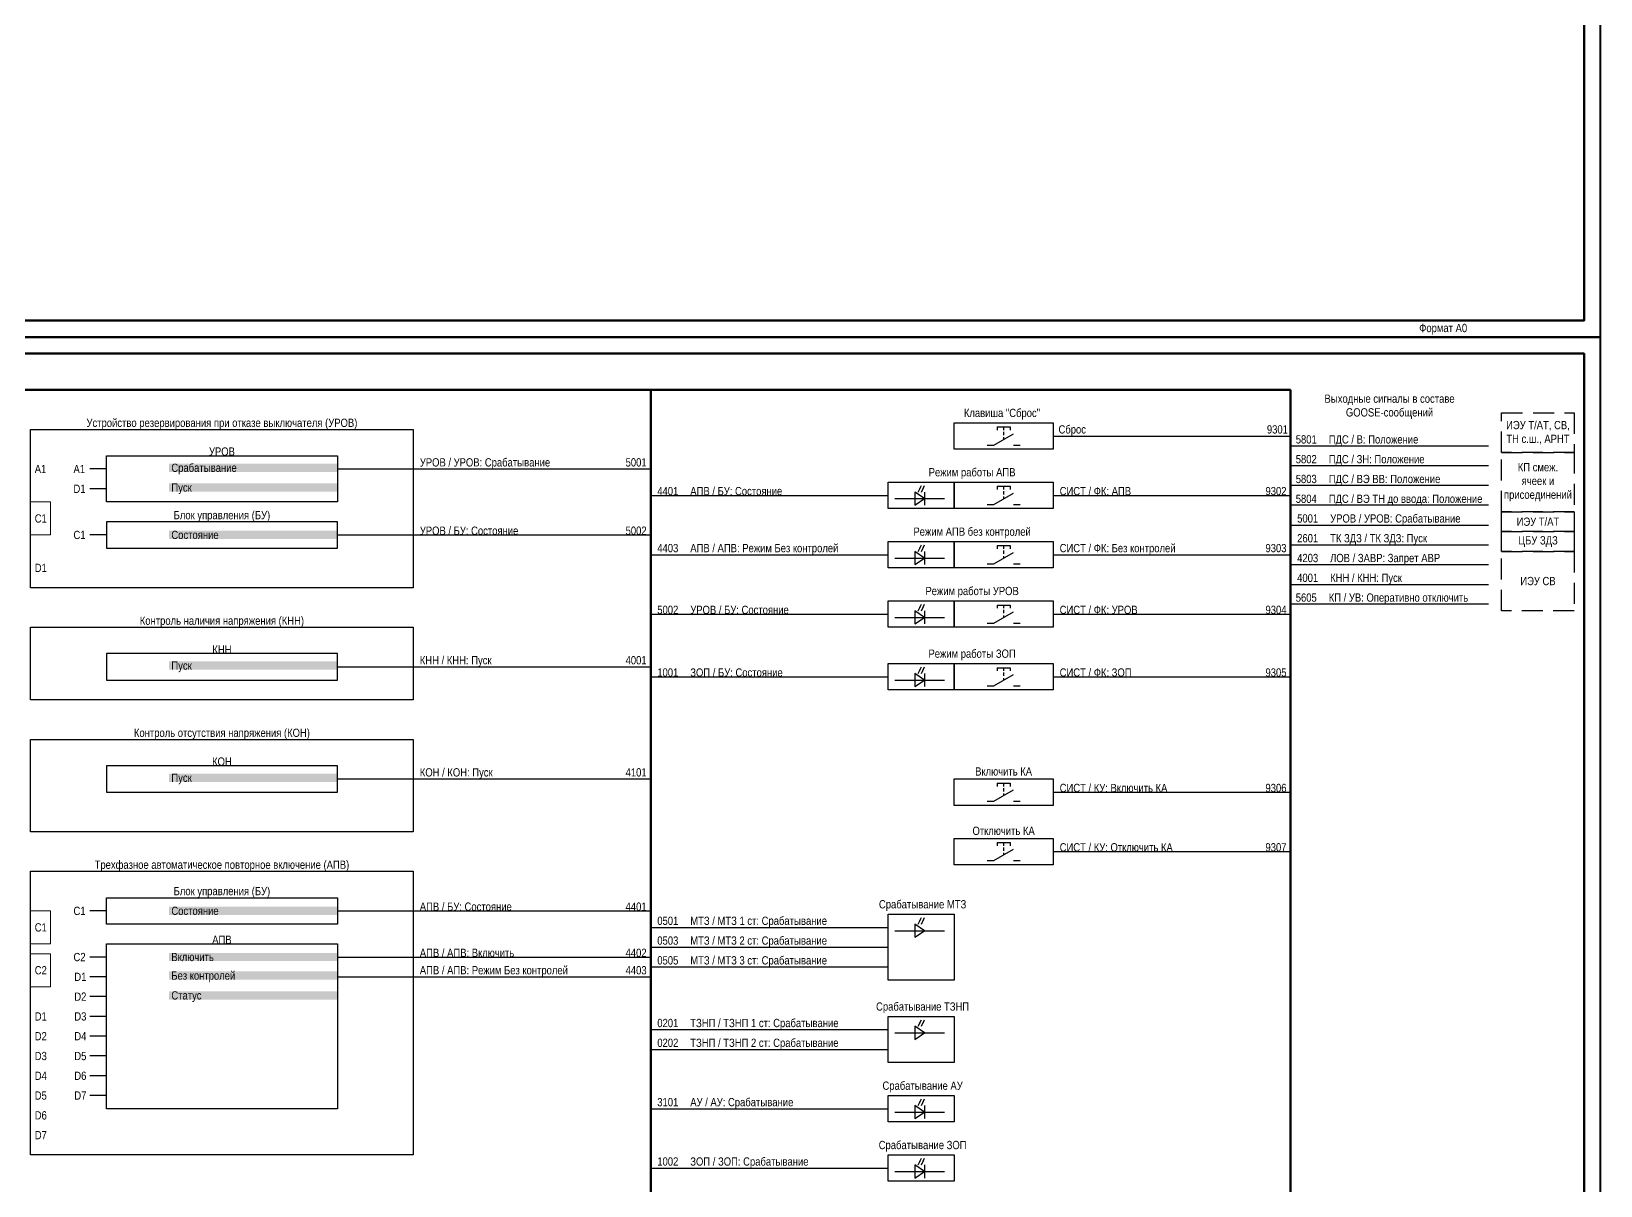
# Model space of a CAD drawing. Header units: millimetres. Extents: x 2179 to 12176, y -20554 to -12004.
# Drawn here: x 4396.2 to 4872, y -16606.3 to -16256.3 of the extents above; entities that cross this region are included whole.
import ezdxf
from ezdxf.enums import TextEntityAlignment as Align

# ---------------------------------------------------------------- set-up
doc = ezdxf.new("R2010")
doc.units = ezdxf.units.MM
doc.linetypes.add('HIDDEN2', pattern=[4.7625, 3.175, -1.5875])
doc.linetypes.add('штриховая2', pattern=[9.525, 6.35, -3.175])
for name, color, linetype, lineweight in [('GOOSE', 224, 'Continuous', 30), ('MMS', 190, 'Continuous', 30), ('Внутренняя шина', 4, 'Continuous', 70), ('Линии связи', 75, 'Continuous', 30), ('Основная', 7, 'Continuous', 30), ('Основная сплошная', 7, 'Continuous', 30), ('Сигналы внутр.', 13, 'Continuous', 30), ('Тонкая', 7, 'Continuous', 13)]:
    doc.layers.add(name, color=color, linetype=linetype, lineweight=lineweight)
doc.layers.add('Рамка внешняя', color=8, linetype='Continuous', lineweight=40, plot=False)
doc.styles.add('2.5_Gost_RD', font='ARIALN.TTF', dxfattribs={"height": 2.5})
doc.styles.add('Narrow', font='ARIALN.TTF')
doc.styles.add('Табл дан', font='ARIALN.TTF')

# ---------------------------------------------------------------- blocks, each defined once
blk = doc.blocks.new('*U90')
blk.add_lwpolyline([(0, 0), (1189, 0), (1189, 841), (0, 841)], close=True)
at = {"lineweight": 50}
blk.add_lwpolyline([(20, 836), (1184, 836), (1184, 5), (20, 5)], close=True, dxfattribs=at)
at = {"style": '2.5_Gost_RD', "flags": 8}
blk.add_attdef('ФОРМАТ', text='', height=2.5, dxfattribs=at).set_placement((1134, 4), align=Align.TOP_LEFT)

msp = doc.modelspace()

# ---------------------------------------------------------------- linework, layer by layer
at = {"layer": 'Внутренняя шина'}
for points in [[(4064, -16365), (4778, -16365)], [(4584, -16882), (4584, -16365)], [(4778, -16767), (4778, -16365)]]:
    msp.add_lwpolyline(points, dxfattribs=at)
at = {"layer": 'Линии связи'}
for points in [[(4706, -16379), (4778, -16379)], [(4778, -16382), (4838, -16382)], [(4489, -16389), (4584, -16389)], [(4838, -16388), (4778, -16388)], [(4838, -16394), (4778, -16394)], [(4584, -16397), (4656, -16397)], [(4706, -16397), (4778, -16397)], [(4838, -16400), (4778, -16400)], [(4489, -16409), (4584, -16409)], [(4778, -16406), (4838, -16406)], [(4778, -16412), (4838, -16412)], [(4584, -16415), (4656, -16415)], [(4706, -16415), (4778, -16415)], [(4778, -16418), (4838, -16418)], [(4778, -16424), (4838, -16424)], [(4584, -16433), (4656, -16433)], [(4706, -16433), (4778, -16433)], [(4838, -16430), (4778, -16430)], [(4489, -16449), (4584, -16449)], [(4584, -16452), (4656, -16452)], [(4706, -16452), (4778, -16452)], [(4489, -16483), (4584, -16483)], [(4706, -16487), (4778, -16487)], [(4706, -16505), (4778, -16505)], [(4489, -16523), (4584, -16523)], [(4584, -16528), (4656, -16528)], [(4489, -16537), (4584, -16537)], [(4584, -16534), (4656, -16534)], [(4584, -16540), (4656, -16540)], [(4489, -16543), (4584, -16543)], [(4584, -16559), (4656, -16559)], [(4584, -16565), (4656, -16565)], [(4584, -16583), (4656, -16583)], [(4584, -16601), (4656, -16601)]]:
    msp.add_lwpolyline(points, dxfattribs=at)
at = {"layer": 'Основная'}
for points in [[(4676, -16375), (4706, -16375), (4706, -16383), (4676, -16383)], [(4396, -16377), (4512, -16377), (4512, -16425), (4396, -16425)], [(4419, -16385), (4489, -16385), (4489, -16399), (4419, -16399)], [(4656, -16393), (4676, -16393), (4676, -16401), (4656, -16401)], [(4676, -16393), (4706, -16393), (4706, -16401), (4676, -16401)], [(4489, -16405), (4419, -16405), (4419, -16413), (4489, -16413)], [(4656, -16411), (4676, -16411), (4676, -16419), (4656, -16419)], [(4676, -16411), (4706, -16411), (4706, -16419), (4676, -16419)], [(4656, -16429), (4676, -16429), (4676, -16437), (4656, -16437)], [(4676, -16429), (4706, -16429), (4706, -16437), (4676, -16437)], [(4396, -16437), (4512, -16437), (4512, -16459), (4396, -16459)], [(4489, -16445), (4419, -16445), (4419, -16453), (4489, -16453)], [(4656, -16448), (4676, -16448), (4676, -16456), (4656, -16456)], [(4676, -16448), (4706, -16448), (4706, -16456), (4676, -16456)], [(4396, -16471), (4512, -16471), (4512, -16499), (4396, -16499)], [(4489, -16479), (4419, -16479), (4419, -16487), (4489, -16487)], [(4676, -16483), (4706, -16483), (4706, -16491), (4676, -16491)], [(4676, -16501), (4706, -16501), (4706, -16509), (4676, -16509)], [(4396, -16511), (4512, -16511), (4512, -16597), (4396, -16597)], [(4419, -16519), (4489, -16519), (4489, -16527), (4419, -16527)], [(4656, -16524), (4676, -16524), (4676, -16544), (4656, -16544)], [(4419, -16533), (4489, -16533), (4489, -16583), (4419, -16583)], [(4656, -16555), (4676, -16555), (4676, -16569), (4656, -16569)], [(4656, -16579), (4676, -16579), (4676, -16587), (4656, -16587)], [(4656, -16597), (4676, -16597), (4676, -16605), (4656, -16605)]]:
    msp.add_lwpolyline(points, close=True, dxfattribs=at)
for points in [[(4419, -16389), (4414, -16389)], [(4419, -16395), (4414, -16395)], [(4419, -16409), (4414, -16409)], [(4419, -16523), (4414, -16523)], [(4419, -16537), (4414, -16537)], [(4419, -16543), (4414, -16543)], [(4419, -16549), (4414, -16549)], [(4419, -16555), (4414, -16555)], [(4419, -16561), (4414, -16561)], [(4419, -16567), (4414, -16567)], [(4419, -16573), (4414, -16573)], [(4419, -16579), (4414, -16579)]]:
    msp.add_lwpolyline(points, dxfattribs=at)
at = {"layer": 'Основная сплошная', "color": 0}
for p, q in [((4688, -16381.75), (4694, -16378.32)), ((4689, -16376.25), (4691, -16376.25)), ((4691, -16376.25), (4693, -16376.25)), ((4686, -16381.75), (4688, -16381.75)), ((4694, -16381.75), (4696, -16381.75)), ((4689, -16394.25), (4691, -16394.25)), ((4691, -16394.25), (4693, -16394.25)), ((4688, -16399.75), (4694, -16396.32)), ((4686, -16399.75), (4688, -16399.75)), ((4694, -16399.75), (4696, -16399.75)), ((4689, -16412.25), (4691, -16412.25)), ((4691, -16412.25), (4693, -16412.25)), ((4686, -16417.75), (4688, -16417.75)), ((4688, -16417.75), (4694, -16414.32)), ((4694, -16417.75), (4696, -16417.75)), ((4688, -16435.75), (4694, -16432.32)), ((4689, -16430.25), (4691, -16430.25)), ((4691, -16430.25), (4693, -16430.25)), ((4686, -16435.75), (4688, -16435.75)), ((4694, -16435.75), (4696, -16435.75)), ((4688, -16454.75), (4694, -16451.32)), ((4689, -16449.25), (4691, -16449.25)), ((4691, -16449.25), (4693, -16449.25)), ((4686, -16454.75), (4688, -16454.75)), ((4694, -16454.75), (4696, -16454.75)), ((4689, -16484.25), (4691, -16484.25)), ((4691, -16484.25), (4693, -16484.25)), ((4686, -16489.75), (4688, -16489.75)), ((4688, -16489.75), (4694, -16486.32)), ((4694, -16489.75), (4696, -16489.75)), ((4688, -16507.75), (4694, -16504.32)), ((4689, -16502.25), (4691, -16502.25)), ((4691, -16502.25), (4693, -16502.25)), ((4686, -16507.75), (4688, -16507.75)), ((4694, -16507.75), (4696, -16507.75))]:
    msp.add_line(p, q, dxfattribs=at)
at = {"layer": 'Основная сплошная', "ltscale": 0.35}
for p, q in [((4689, -16376.25), (4689, -16377.25)), ((4691, -16376.25), (4691, -16377.25)), ((4691, -16377.75), (4691, -16378.75)), ((4693, -16376.25), (4693, -16377.25)), ((4689, -16394.25), (4689, -16395.25)), ((4691, -16394.25), (4691, -16395.25)), ((4693, -16394.25), (4693, -16395.25)), ((4691, -16395.75), (4691, -16396.75)), ((4689, -16412.25), (4689, -16413.25)), ((4691, -16412.25), (4691, -16413.25)), ((4691, -16413.75), (4691, -16414.75)), ((4693, -16412.25), (4693, -16413.25)), ((4689, -16430.25), (4689, -16431.25)), ((4691, -16430.25), (4691, -16431.25)), ((4691, -16431.75), (4691, -16432.75)), ((4693, -16430.25), (4693, -16431.25)), ((4689, -16449.25), (4689, -16450.25)), ((4691, -16449.25), (4691, -16450.25)), ((4691, -16450.75), (4691, -16451.75)), ((4693, -16449.25), (4693, -16450.25)), ((4689, -16484.25), (4689, -16485.25)), ((4691, -16484.25), (4691, -16485.25)), ((4693, -16484.25), (4693, -16485.25)), ((4691, -16485.75), (4691, -16486.75)), ((4689, -16502.25), (4689, -16503.25)), ((4691, -16502.25), (4691, -16503.25)), ((4691, -16503.75), (4691, -16504.75)), ((4693, -16502.25), (4693, -16503.25))]:
    msp.add_line(p, q, dxfattribs=at)
at = {"layer": 'Основная сплошная', "color": 0, "linetype": 'HIDDEN2', "ltscale": 0.5}
for p, q in [((4691, -16379.39), (4691, -16380.04)), ((4691, -16397.39), (4691, -16398.04)), ((4691, -16415.39), (4691, -16416.04)), ((4691, -16433.39), (4691, -16434.04)), ((4691, -16452.39), (4691, -16453.04)), ((4691, -16487.39), (4691, -16488.04)), ((4691, -16505.39), (4691, -16506.04))]:
    msp.add_line(p, q, dxfattribs=at)
at = {"layer": 'Основная сплошная', "linetype": 'штриховая2'}
for points in [[(4864, -16384), (4842, -16384), (4842, -16372), (4864, -16372)], [(4864, -16402), (4842, -16402), (4842, -16384), (4864, -16384)], [(4864, -16408), (4842, -16408), (4842, -16402), (4864, -16402)], [(4864, -16414), (4842, -16414), (4842, -16408), (4864, -16408)], [(4864, -16432), (4842, -16432), (4842, -16414), (4864, -16414)]]:
    msp.add_lwpolyline(points, close=True, dxfattribs=at)
at = {"layer": 'Основная сплошная'}
for points in [[(4665.06, -16396), (4666.06, -16394)], [(4666.06, -16396), (4667.06, -16394)], [(4658.06, -16398), (4673.06, -16398)], [(4664.06, -16396), (4664.06, -16400), (4667.06, -16398), (4664.06, -16396)], [(4667.06, -16396), (4667.06, -16400)], [(4665.06, -16414), (4666.06, -16412)], [(4666.06, -16414), (4667.06, -16412)], [(4658.06, -16416), (4673.06, -16416)], [(4664.06, -16414), (4664.06, -16418), (4667.06, -16416), (4664.06, -16414)], [(4667.06, -16414), (4667.06, -16418)], [(4664.06, -16432), (4664.06, -16436), (4667.06, -16434), (4664.06, -16432)], [(4665.06, -16432), (4666.06, -16430)], [(4666.06, -16432), (4667.06, -16430)], [(4667.06, -16432), (4667.06, -16436)], [(4658.06, -16434), (4673.06, -16434)], [(4664.06, -16451), (4664.06, -16455), (4667.06, -16453), (4664.06, -16451)], [(4665.06, -16451), (4666.06, -16449)], [(4666.06, -16451), (4667.06, -16449)], [(4667.06, -16451), (4667.06, -16455)], [(4658.06, -16453), (4673.06, -16453)], [(4664.06, -16527), (4664.06, -16531), (4667.06, -16529), (4664.06, -16527)], [(4665.06, -16527), (4666.06, -16525)], [(4666.06, -16527), (4667.06, -16525)], [(4658.06, -16529), (4673.06, -16529)], [(4665.06, -16558), (4666.06, -16556)], [(4666.06, -16558), (4667.06, -16556)], [(4658.06, -16560), (4673.06, -16560)], [(4664.06, -16558), (4664.06, -16562), (4667.06, -16560), (4664.06, -16558)], [(4665.06, -16582), (4666.06, -16580)], [(4666.06, -16582), (4667.06, -16580)], [(4658.06, -16584), (4673.06, -16584)], [(4664.06, -16582), (4664.06, -16586), (4667.06, -16584), (4664.06, -16582)], [(4667.06, -16582), (4667.06, -16586)], [(4665.06, -16600), (4666.06, -16598)], [(4666.06, -16600), (4667.06, -16598)], [(4658.06, -16602), (4673.06, -16602)], [(4664.06, -16600), (4664.06, -16604), (4667.06, -16602), (4664.06, -16600)], [(4667.06, -16600), (4667.06, -16604)]]:
    msp.add_lwpolyline(points, dxfattribs=at)
for points in [[(4665.56, -16395, 0.5, 0, 0), (4666.06, -16394, 0, 0, 0)], [(4666.56, -16395, 0.5, 0, 0), (4667.06, -16394, 0, 0, 0)], [(4665.56, -16413, 0.5, 0, 0), (4666.06, -16412, 0, 0, 0)], [(4666.56, -16413, 0.5, 0, 0), (4667.06, -16412, 0, 0, 0)], [(4665.56, -16431, 0.5, 0, 0), (4666.06, -16430, 0, 0, 0)], [(4666.56, -16431, 0.5, 0, 0), (4667.06, -16430, 0, 0, 0)], [(4665.56, -16450, 0.5, 0, 0), (4666.06, -16449, 0, 0, 0)], [(4666.56, -16450, 0.5, 0, 0), (4667.06, -16449, 0, 0, 0)], [(4665.56, -16526, 0.5, 0, 0), (4666.06, -16525, 0, 0, 0)], [(4666.56, -16526, 0.5, 0, 0), (4667.06, -16525, 0, 0, 0)], [(4665.56, -16557, 0.5, 0, 0), (4666.06, -16556, 0, 0, 0)], [(4666.56, -16557, 0.5, 0, 0), (4667.06, -16556, 0, 0, 0)], [(4665.56, -16581, 0.5, 0, 0), (4666.06, -16580, 0, 0, 0)], [(4666.56, -16581, 0.5, 0, 0), (4667.06, -16580, 0, 0, 0)], [(4665.56, -16599, 0.5, 0, 0), (4666.06, -16598, 0, 0, 0)], [(4666.56, -16599, 0.5, 0, 0), (4667.06, -16598, 0, 0, 0)]]:
    msp.add_lwpolyline(points, format="xyseb", dxfattribs=at)
at = {"layer": 'Тонкая'}
for points in [[(4396, -16399), (4402, -16399), (4402, -16409), (4396, -16409)], [(4396, -16523), (4402, -16523), (4402, -16533), (4396, -16533)], [(4396, -16536), (4402, -16536), (4402, -16546), (4396, -16546)]]:
    msp.add_lwpolyline(points, close=True, dxfattribs=at)

# ---------------------------------------------------------------- block references
at = {"layer": 'Рамка внешняя'}
msp.add_blockref('*U90', (3683, -16349), dxfattribs=at).add_auto_attribs({'ФОРМАТ': 'Формат А0'})
msp.add_blockref('*U90', (3683, -17190), dxfattribs=at)

# ---------------------------------------------------------------- texts
at = {"layer": 'GOOSE', "char_height": 2.5, "attachment_point": 7, "style": 'Табл дан'}
for s, insert, width in [('5801^IПДС / В: Положение', (4779.57, -16382), 41), ('5802^IПДС / ЗН: Положение', (4779.57, -16388), 58.43), ('5803^IПДС / ВЭ ВВ: Положение', (4779.57, -16394), 58.43), ('5804^IПДС / ВЭ ТН до ввода: Положение', (4779.57, -16400), 58.43), ('5001^IУРОВ / УРОВ: Срабатывание', (4780, -16406), 58), ('\\A1;2601^IТК ЗДЗ / ТК ЗДЗ: Пуск', (4780, -16412), 58), ('4203^IЛОВ / ЗАВР: Запрет АВР', (4780, -16418), 64), ('4001^IКНН / КНН: Пуск', (4780, -16424), 49), ('5605^IКП / УВ: Оперативно отключить', (4779.57, -16430), 58.43)]:
    msp.add_mtext(s, dxfattribs=dict(at, insert=insert, width=width))
at = {"layer": 'MMS', "char_height": 2.5, "attachment_point": 7, "style": 'Narrow'}
for s, insert, width in [('Сброс^I^I^I^I^I   ^I    9301^I', (4707.64, -16379), 70.3562), ('СИСТ / ФК: АПВ^I^I^I^I   9302^I', (4708, -16397), 70), ('СИСТ / ФК: Без контролей^I^I^I   9303^I', (4708, -16415), 70), ('СИСТ / ФК: УРОВ^I^I^I^I   9304^I', (4708, -16433), 70), ('СИСТ / ФК: ЗОП^I^I^I^I   9305^I', (4708, -16452), 70), ('СИСТ / КУ: Включить КА^I^I^I   9306', (4708, -16487.01), 70), ('СИСТ / КУ: Отключить КА^I^I^I   9307', (4708, -16505.01), 70)]:
    msp.add_mtext(s, dxfattribs=dict(at, insert=insert, width=width))
at = {"layer": 'Основная', "style": 'Табл дан'}
for s, p in [('A1', (4397.25, -16389)), ('A1', (4409, -16389)), ('D1', (4409, -16395)), ('C1', (4397.25, -16404)), ('C1', (4409, -16409)), ('D1', (4397.25, -16419)), ('C1', (4409, -16523)), ('C1', (4397.25, -16528)), ('C2', (4409, -16537)), ('C2', (4397.25, -16541)), ('D1', (4409.25, -16543)), ('D2', (4409.25, -16549)), ('D1', (4397.25, -16555)), ('D3', (4409.25, -16555)), ('D2', (4397.25, -16561)), ('D4', (4409.25, -16561)), ('D3', (4397.25, -16567)), ('D5', (4409.25, -16567)), ('D4', (4397.25, -16573)), ('D6', (4409.25, -16573)), ('D5', (4397.25, -16579)), ('D7', (4409.25, -16579)), ('D6', (4397.25, -16585)), ('D7', (4397.25, -16591))]:
    msp.add_text(s, height=2.5, dxfattribs=at).set_placement(p, align=Align.MIDDLE_LEFT)
at = {"layer": 'Основная', "char_height": 2.5, "attachment_point": 8, "style": 'Narrow'}
for s, insert, width in [('Клавиша "Сброс"', (4690.5, -16374), 29), ('\\pt55;Выходные сигналы в составе GOOSE-сообщений', (4808, -16373.81), 60), ('Устройство резервирования при отказе выключателя (УРОВ)', (4454, -16377), 116), ('УРОВ', (4454, -16385), 70), ('Режим работы АПВ', (4681.44, -16392), 45), ('\\A1;Блок управления (БУ)', (4454, -16405), 70), ('Режим АПВ без контролей', (4681.44, -16410), 45), ('Режим работы УРОВ', (4681.44, -16428), 45), ('Контроль наличия напряжения (КНН)', (4454, -16437), 116), ('\\A1;КНН', (4454, -16445), 70), ('Режим работы ЗОП', (4681.44, -16447), 45), ('Контроль отсутствия напряжения (КОН)', (4454, -16471), 116), ('\\A1;КОН', (4454, -16479), 70), ('Включить КА', (4691, -16482), 45), ('Отключить КА', (4691, -16500), 45), ('Трехфазное автоматическое повторное включение (АПВ)', (4454, -16511), 116), ('\\A1;Блок управления (БУ)', (4454, -16519), 70), ('Срабатывание МТЗ', (4666.44, -16523), 45), ('АПВ', (4454, -16533), 70), ('Срабатывание ТЗНП', (4666.44, -16554), 45), ('Срабатывание АУ', (4666.44, -16578), 45), ('Срабатывание ЗОП', (4666.44, -16596), 45)]:
    msp.add_mtext(s, dxfattribs=dict(at, insert=insert, width=width))
at = {"layer": 'Основная', "char_height": 2.5, "width": 51, "attachment_point": 4, "style": 'Narrow', "bg_fill": 1, "box_fill_scale": 1, "bg_fill_color": 9, "bg_fill_transparency": 0}
for s, insert in [('\\pl0.67568;Срабатывание', (4438, -16389)), ('\\pl0.67568;Пуск', (4438, -16395)), ('\\pl0.67568;Состояние', (4438, -16409)), ('\\pl0.67568;Пуск', (4438, -16449)), ('\\pl0.67568;Пуск', (4438, -16483)), ('\\pl0.67568;Состояние', (4438, -16523)), ('\\pl0.67568;Включить', (4438, -16537)), ('\\pl0.67568;Без контролей', (4438, -16543)), ('\\pl0.67568;Статус', (4438, -16549))]:
    msp.add_mtext(s, dxfattribs=dict(at, insert=insert))
at = {"layer": 'Основная сплошная', "char_height": 2.5, "width": 22, "attachment_point": 5, "style": 'Narrow'}
for s, insert in [('\\pt55;ИЭУ Т/АТ, СВ, ТН с.ш., АРНТ', (4853, -16378)), ('\\pt55;КП смеж. ^Jячеек и присоединений', (4853, -16393)), ('\\pt55;ИЭУ Т/АТ', (4853, -16405)), ('\\pt55;ЦБУ ЗДЗ', (4853, -16411)), ('\\pt55;ИЭУ СВ', (4853, -16423))]:
    msp.add_mtext(s, dxfattribs=dict(at, insert=insert))
at = {"layer": 'Сигналы внутр.', "char_height": 2.5, "attachment_point": 7}
for s, insert, width, style in [('УРОВ / УРОВ: Срабатывание^I^I^I   5001^I', (4514, -16389), 70, 'Табл дан'), ('4401^IАПВ / БУ: Состояние', (4586, -16397), 48, 'Narrow'), ('УРОВ / БУ: Состояние^I^I^I   ^I   5002^I', (4514, -16409), 70, 'Табл дан'), ('4403^IАПВ / АПВ: Режим Без контролей', (4586, -16415), 70, 'Narrow'), ('5002^IУРОВ / БУ: Состояние', (4586, -16433), 70, 'Narrow'), ('КНН / КНН: Пуск^I^I^I^I   4001^I', (4514, -16449), 70, 'Табл дан'), ('1001^IЗОП / БУ: Состояние', (4586, -16452), 48, 'Narrow'), ('КОН / КОН: Пуск^I^I^I^I   4101^I', (4514, -16483), 70, 'Табл дан'), ('АПВ / БУ: Состояние^I^I^I   ^I   4401^I', (4514, -16523), 70, 'Табл дан'), ('0501^IМТЗ / {\\A1;МТЗ 1 ст: Срабатывание}', (4586, -16528), 70, 'Narrow'), ('0503^IМТЗ / {\\A1;МТЗ 2 ст: Срабатывание}', (4586, -16534), 70, 'Narrow'), ('АПВ / АПВ: Включить^I^I^I^I   4402^I', (4514, -16537), 70, 'Табл дан'), ('0505^IМТЗ / {\\A1;МТЗ 3 ст: Срабатывание}', (4586, -16540), 70, 'Narrow'), ('АПВ / АПВ: Режим Без контролей^I  ^I   4403^I', (4514, -16543), 70, 'Табл дан'), ('0201^IТЗНП / {\\A1;ТЗНП 1 ст: }Срабатывание', (4586, -16559), 70, 'Narrow'), ('0202^IТЗНП / {\\A1;ТЗНП 2 ст: }Срабатывание', (4586, -16565), 70, 'Narrow'), ('3101^IАУ / АУ: Срабатывание', (4586, -16583), 48, 'Narrow'), ('1002^IЗОП / ЗОП: Срабатывание', (4586, -16601), 48, 'Narrow')]:
    msp.add_mtext(s, dxfattribs=dict(at, insert=insert, width=width, style=style))

doc.saveas('drawing.dxf')
